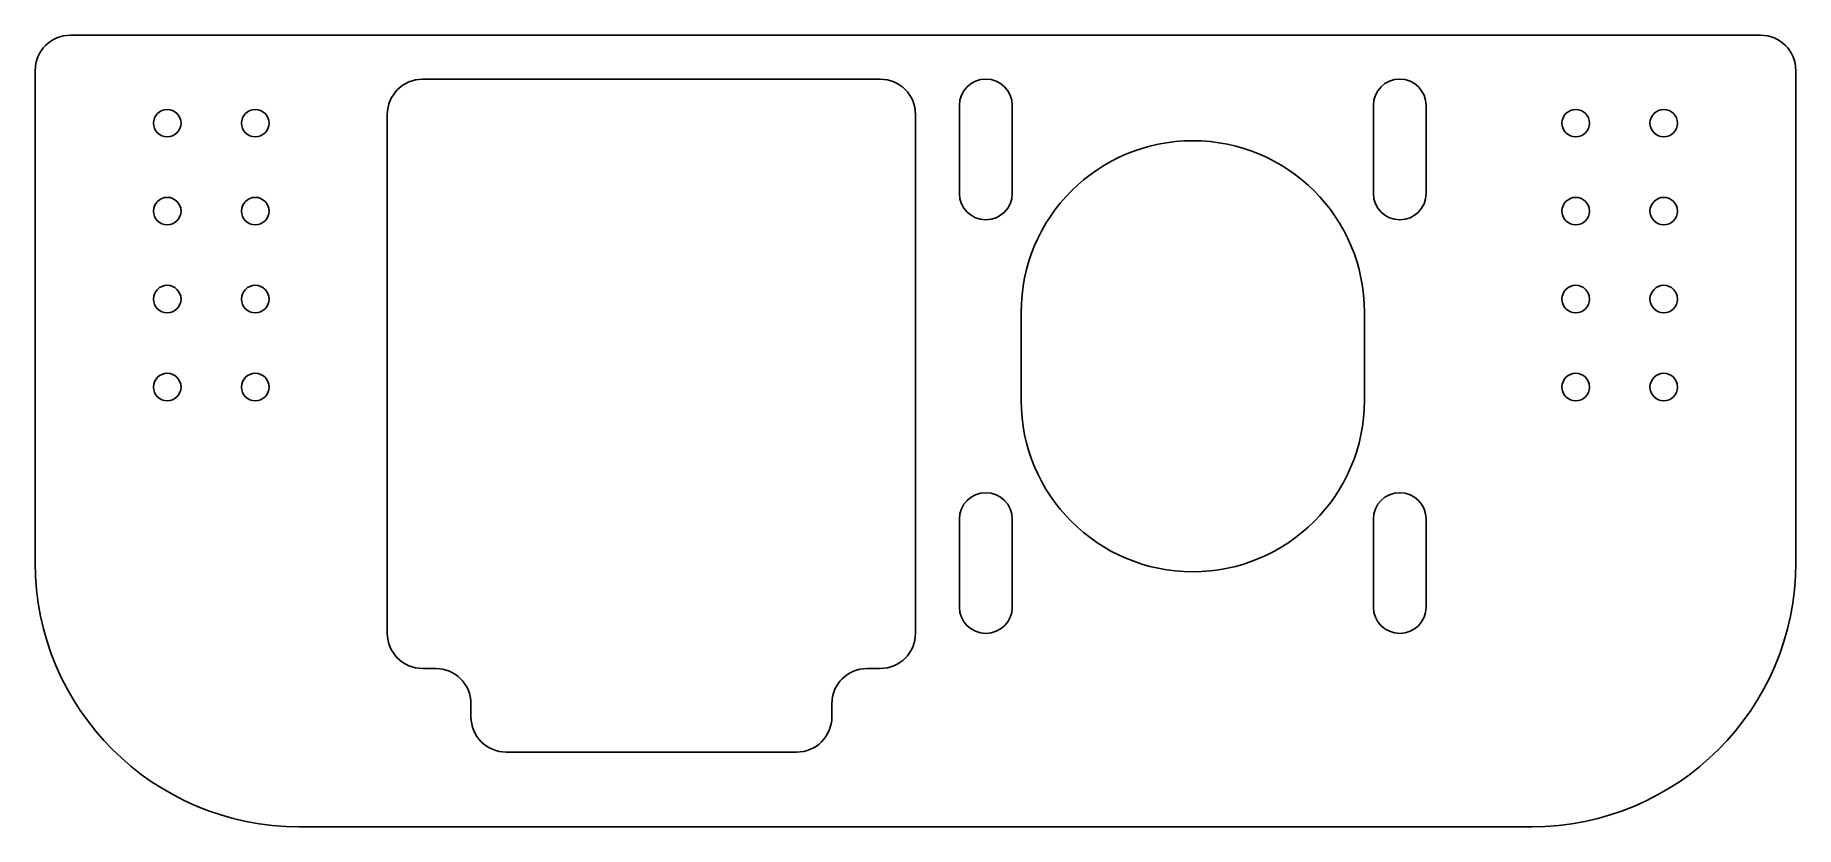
# Model space of a CAD drawing. Extents: x 0 to 200, y -90 to 0.
import ezdxf

# ---------------------------------------------------------------- set-up
doc = ezdxf.new("R2010")
doc.units = 0
doc.layers.add('b_Stepper_holder_frist_flour_V3_001_', color=7, linetype='CONTINUOUS')

msp = doc.modelspace()

# ---------------------------------------------------------------- linework, layer by layer
at = {"layer": 'b_Stepper_holder_frist_flour_V3_001_'}
for p, q in [((4, 0), (196, 0)), ((4, 0), (4, 0, 5)), ((4, 0), (196, 0)), ((4, 0), (4, 0, 5)), ((4, 0, 5), (196, 0, 5)), ((4, 0, 5), (196, 0, 5)), ((196, 0), (196, 0, 5)), ((196, 0), (196, 0, 5)), ((0, -60), (0, -4)), ((0, -60), (0, -4)), ((0, -4), (0, -4, 5)), ((0, -60, 5), (0, -4, 5)), ((0, -4), (0, -4, 5)), ((0, -60, 5), (0, -4, 5)), ((200, -4), (200, -60)), ((200, -4), (200, -4, 5)), ((200, -4), (200, -60)), ((200, -4), (200, -4, 5)), ((200, -4, 5), (200, -60, 5)), ((200, -4, 5), (200, -60, 5)), ((44, -5), (96, -5)), ((44, -5), (44, -5, 5)), ((44, -5), (96, -5)), ((44, -5), (44, -5, 5)), ((44, -5, 5), (96, -5, 5)), ((44, -5, 5), (96, -5, 5)), ((96, -5), (96, -5, 5)), ((96, -5), (96, -5, 5)), ((104.989, -7.9887), (104.989, -17.9887)), ((104.989, -7.9887), (104.989, -7.9887, 5)), ((104.989, -7.9887), (104.989, -7.9887, 5)), ((104.989, -7.9887), (104.989, -17.9887)), ((104.989, -7.9887, 5), (104.989, -17.9887, 5)), ((104.989, -7.9887, 5), (104.989, -17.9887, 5)), ((110.989, -7.9887), (110.989, -17.9887)), ((110.989, -7.9887), (110.989, -7.9887, 5)), ((110.989, -7.9887), (110.989, -7.9887, 5)), ((110.989, -7.9887), (110.989, -17.9887)), ((110.989, -7.9887, 5), (110.989, -17.9887, 5)), ((110.989, -7.9887, 5), (110.989, -17.9887, 5)), ((152.011, -7.9887), (152.011, -17.9887)), ((152.011, -7.9887), (152.011, -7.9887, 5)), ((152.011, -7.9887), (152.011, -7.9887, 5)), ((152.011, -7.9887), (152.011, -17.9887)), ((152.011, -7.9887, 5), (152.011, -17.9887, 5)), ((152.011, -7.9887, 5), (152.011, -17.9887, 5)), ((158.011, -7.9887), (158.011, -17.9887)), ((158.011, -7.9887), (158.011, -7.9887, 5)), ((158.011, -7.9887), (158.011, -7.9887, 5)), ((158.011, -7.9887), (158.011, -17.9887)), ((158.011, -7.9887, 5), (158.011, -17.9887, 5)), ((158.011, -7.9887, 5), (158.011, -17.9887, 5)), ((16.5625, -10), (16.5625, -10, 5)), ((16.5625, -10), (16.5625, -10, 5)), ((26.5625, -10, 5), (26.5625, -10)), ((26.5625, -10, 5), (26.5625, -10)), ((40, -68), (40, -9)), ((40, -68), (40, -9)), ((40, -9), (40, -9, 5)), ((40, -68, 5), (40, -9, 5)), ((40, -9), (40, -9, 5)), ((40, -68, 5), (40, -9, 5)), ((100, -9), (100, -68)), ((100, -9), (100, -9, 5)), ((100, -9), (100, -68)), ((100, -9), (100, -9, 5)), ((100, -9, 5), (100, -68, 5)), ((100, -9, 5), (100, -68, 5)), ((176.563, -10, 5), (176.563, -10)), ((176.563, -10, 5), (176.563, -10)), ((186.563, -10), (186.563, -10, 5)), ((186.563, -10), (186.563, -10, 5)), ((104.989, -17.9887), (104.989, -17.9887, 5)), ((104.989, -17.9887), (104.989, -17.9887, 5)), ((110.989, -17.9887), (110.989, -17.9887, 5)), ((110.989, -17.9887), (110.989, -17.9887, 5)), ((152.011, -17.9887), (152.011, -17.9887, 5)), ((152.011, -17.9887), (152.011, -17.9887, 5)), ((158.011, -17.9887), (158.011, -17.9887, 5)), ((158.011, -17.9887), (158.011, -17.9887, 5)), ((16.5625, -20, 5), (16.5625, -20)), ((16.5625, -20, 5), (16.5625, -20)), ((26.5625, -20), (26.5625, -20, 5)), ((26.5625, -20), (26.5625, -20, 5)), ((176.563, -20), (176.563, -20, 5)), ((176.563, -20), (176.563, -20, 5)), ((186.563, -20, 5), (186.563, -20)), ((186.563, -20, 5), (186.563, -20)), ((16.5625, -30), (16.5625, -30, 5)), ((16.5625, -30), (16.5625, -30, 5)), ((26.5625, -30, 5), (26.5625, -30)), ((26.5625, -30, 5), (26.5625, -30)), ((176.563, -30, 5), (176.563, -30)), ((176.563, -30, 5), (176.563, -30)), ((186.563, -30), (186.563, -30, 5)), ((186.563, -30), (186.563, -30, 5)), ((112, -31.5), (112, -41.5)), ((112, -31.5), (112, -31.5, 5)), ((112, -31.5), (112, -31.5, 5)), ((112, -31.5), (112, -41.5)), ((112, -31.5, 5), (112, -41.5, 5)), ((112, -31.5, 5), (112, -41.5, 5)), ((151, -31.5), (151, -41.5)), ((151, -31.5), (151, -31.5, 5)), ((151, -31.5), (151, -31.5, 5)), ((151, -31.5), (151, -41.5)), ((151, -31.5, 5), (151, -41.5, 5)), ((151, -31.5, 5), (151, -41.5, 5)), ((16.5625, -40, 5), (16.5625, -40)), ((16.5625, -40, 5), (16.5625, -40)), ((26.5625, -40), (26.5625, -40, 5)), ((26.5625, -40), (26.5625, -40, 5)), ((176.563, -40), (176.563, -40, 5)), ((176.563, -40), (176.563, -40, 5)), ((186.563, -40, 5), (186.563, -40)), ((186.563, -40, 5), (186.563, -40)), ((112, -41.5), (112, -41.5, 5)), ((112, -41.5), (112, -41.5, 5)), ((151, -41.5), (151, -41.5, 5)), ((151, -41.5), (151, -41.5, 5)), ((104.989, -55.0113), (104.989, -65.0113)), ((104.989, -55.0113), (104.989, -55.0113, 5)), ((104.989, -55.0113), (104.989, -55.0113, 5)), ((104.989, -55.0113), (104.989, -65.0113)), ((104.989, -55.0113, 5), (104.989, -65.0113, 5)), ((104.989, -55.0113, 5), (104.989, -65.0113, 5)), ((110.989, -55.0113), (110.989, -65.0113)), ((110.989, -55.0113), (110.989, -55.0113, 5)), ((110.989, -55.0113), (110.989, -55.0113, 5)), ((110.989, -55.0113), (110.989, -65.0113)), ((110.989, -55.0113, 5), (110.989, -65.0113, 5)), ((110.989, -55.0113, 5), (110.989, -65.0113, 5)), ((152.011, -55.0113), (152.011, -65.0113)), ((152.011, -55.0113), (152.011, -55.0113, 5)), ((152.011, -55.0113), (152.011, -55.0113, 5)), ((152.011, -55.0113), (152.011, -65.0113)), ((152.011, -55.0113, 5), (152.011, -65.0113, 5)), ((152.011, -55.0113, 5), (152.011, -65.0113, 5)), ((158.011, -55.0113), (158.011, -65.0113)), ((158.011, -55.0113), (158.011, -55.0113, 5)), ((158.011, -55.0113), (158.011, -55.0113, 5)), ((158.011, -55.0113), (158.011, -65.0113)), ((158.011, -55.0113, 5), (158.011, -65.0113, 5)), ((158.011, -55.0113, 5), (158.011, -65.0113, 5)), ((0, -60), (0, -60, 5)), ((0, -60), (0, -60, 5)), ((200, -60), (200, -60, 5)), ((200, -60), (200, -60, 5)), ((104.989, -65.0113), (104.989, -65.0113, 5)), ((104.989, -65.0113), (104.989, -65.0113, 5)), ((110.989, -65.0113), (110.989, -65.0113, 5)), ((110.989, -65.0113), (110.989, -65.0113, 5)), ((152.011, -65.0113), (152.011, -65.0113, 5)), ((152.011, -65.0113), (152.011, -65.0113, 5)), ((158.011, -65.0113), (158.011, -65.0113, 5)), ((158.011, -65.0113), (158.011, -65.0113, 5)), ((40, -68), (40, -68, 5)), ((40, -68), (40, -68, 5)), ((100, -68), (100, -68, 5)), ((100, -68), (100, -68, 5)), ((45.5, -72), (44, -72)), ((44, -72), (44, -72, 5)), ((45.5, -72), (44, -72)), ((44, -72), (44, -72, 5)), ((45.5, -72, 5), (44, -72, 5)), ((45.5, -72, 5), (44, -72, 5)), ((45.5, -72, 5), (45.5, -72)), ((45.5, -72, 5), (45.5, -72)), ((96, -72), (94.5, -72)), ((96, -72), (94.5, -72)), ((94.5, -72, 5), (94.5, -72)), ((96, -72, 5), (94.5, -72, 5)), ((94.5, -72, 5), (94.5, -72)), ((96, -72, 5), (94.5, -72, 5)), ((96, -72), (96, -72, 5)), ((96, -72), (96, -72, 5)), ((49.5, -76), (49.5, -77.5)), ((49.5, -76, 5), (49.5, -76)), ((49.5, -77.5, 5), (49.5, -76, 5)), ((49.5, -76, 5), (49.5, -76)), ((49.5, -76), (49.5, -77.5)), ((49.5, -77.5, 5), (49.5, -76, 5)), ((90.5, -77.5), (90.5, -76)), ((90.5, -76, 5), (90.5, -76)), ((90.5, -76, 5), (90.5, -77.5, 5)), ((90.5, -76, 5), (90.5, -76)), ((90.5, -77.5), (90.5, -76)), ((90.5, -76, 5), (90.5, -77.5, 5)), ((49.5, -77.5, 5), (49.5, -77.5)), ((49.5, -77.5, 5), (49.5, -77.5)), ((90.5, -77.5, 5), (90.5, -77.5)), ((90.5, -77.5, 5), (90.5, -77.5)), ((53.5, -81.5), (86.5, -81.5)), ((53.5, -81.5, 5), (53.5, -81.5)), ((86.5, -81.5, 5), (53.5, -81.5, 5)), ((53.5, -81.5, 5), (53.5, -81.5)), ((53.5, -81.5), (86.5, -81.5)), ((86.5, -81.5, 5), (53.5, -81.5, 5)), ((86.5, -81.5, 5), (86.5, -81.5)), ((86.5, -81.5, 5), (86.5, -81.5)), ((170, -90), (30, -90)), ((30, -90), (30, -90, 5)), ((170, -90), (30, -90)), ((30, -90), (30, -90, 5)), ((170, -90, 5), (30, -90, 5)), ((170, -90, 5), (30, -90, 5)), ((170, -90), (170, -90, 5)), ((170, -90), (170, -90, 5))]:
    msp.add_line(p, q, dxfattribs=at)
for centre in [(15, -10), (15, -10), (15, -10), (15, -10), (25, -10), (25, -10), (25, -10), (25, -10), (175, -10), (175, -10), (175, -10), (175, -10), (185, -10), (185, -10), (185, -10), (185, -10), (15, -20), (15, -20), (15, -20), (15, -20), (25, -20), (25, -20), (25, -20), (25, -20), (175, -20), (175, -20), (175, -20), (175, -20), (185, -20), (185, -20), (185, -20), (185, -20), (15, -30), (15, -30), (15, -30), (15, -30), (25, -30), (25, -30), (25, -30), (25, -30), (175, -30), (175, -30), (175, -30), (175, -30), (185, -30), (185, -30), (185, -30), (185, -30), (15, -40), (15, -40), (15, -40), (15, -40), (25, -40), (25, -40), (25, -40), (25, -40), (175, -40), (175, -40), (175, -40), (175, -40), (185, -40), (185, -40), (185, -40), (185, -40)]:
    msp.add_circle(centre, 1.5625, dxfattribs=at)
for centre, radius, start, end in [((4, -4), 4, 90, 180), ((4, -4), 4, 90, 180), ((4, -4, 5), 4, 90, 180), ((4, -4, 5), 4, 90, 180), ((196, -4), 4, 0, 90), ((196, -4), 4, 0, 90), ((196, -4, 5), 4, 0, 90), ((196, -4, 5), 4, 0, 90), ((44, -9), 4, 90, 180), ((44, -9), 4, 90, 180), ((44, -9, 5), 4, 90, 180), ((44, -9, 5), 4, 90, 180), ((96, -9), 4, 0, 90), ((96, -9), 4, 0, 90), ((96, -9, 5), 4, 0, 90), ((96, -9, 5), 4, 0, 90), ((107.989, -7.9887), 3, 0, 180), ((107.989, -7.9887), 3, 0, 180), ((107.989, -7.9887, 5), 3, 0, 180), ((107.989, -7.9887, 5), 3, 0, 180), ((155.011, -7.9887), 3, 0, 180), ((155.011, -7.9887), 3, 0, 180), ((155.011, -7.9887, 5), 3, 0, 180), ((155.011, -7.9887, 5), 3, 0, 180), ((131.5, -31.5), 19.5, 0, 180), ((131.5, -31.5), 19.5, 0, 180), ((131.5, -31.5, 5), 19.5, 0, 180), ((131.5, -31.5, 5), 19.5, 0, 180), ((107.989, -17.9887), 3, -180, 0), ((107.989, -17.9887), 3, -180, 0), ((107.989, -17.9887, 5), 3, -180, 0), ((107.989, -17.9887, 5), 3, -180, 0), ((155.011, -17.9887), 3, 180, 0), ((155.011, -17.9887), 3, 180, 0), ((155.011, -17.9887, 5), 3, 180, 0), ((155.011, -17.9887, 5), 3, 180, 0), ((131.5, -41.5), 19.5, 180, 0), ((131.5, -41.5), 19.5, 180, 0), ((131.5, -41.5, 5), 19.5, 180, 0), ((131.5, -41.5, 5), 19.5, 180, 0), ((107.989, -55.0113), 3, 0, 180), ((107.989, -55.0113), 3, 0, 180), ((107.989, -55.0113, 5), 3, 0, 180), ((107.989, -55.0113, 5), 3, 0, 180), ((155.011, -55.0113), 3, 0, 180), ((155.011, -55.0113), 3, 0, 180), ((155.011, -55.0113, 5), 3, 0, 180), ((155.011, -55.0113, 5), 3, 0, 180), ((30, -60), 30, 180, -90), ((30, -60), 30, 180, -90), ((30, -60, 5), 30, 180, -90), ((30, -60, 5), 30, 180, -90), ((170, -60), 30, -90, 0), ((170, -60), 30, -90, 0), ((170, -60, 5), 30, -90, 0), ((170, -60, 5), 30, -90, 0), ((107.989, -65.0113), 3, 180, 0), ((107.989, -65.0113), 3, 180, 0), ((107.989, -65.0113, 5), 3, 180, 0), ((107.989, -65.0113, 5), 3, 180, 0), ((155.011, -65.0113), 3, 180, 0), ((155.011, -65.0113), 3, 180, 0), ((155.011, -65.0113, 5), 3, 180, 0), ((155.011, -65.0113, 5), 3, 180, 0), ((44, -68), 4, 180, -90), ((44, -68), 4, 180, -90), ((44, -68, 5), 4, 180, -90), ((44, -68, 5), 4, 180, -90), ((96, -68), 4, -90, 0), ((96, -68), 4, -90, 0), ((96, -68, 5), 4, -90, 0), ((96, -68, 5), 4, -90, 0), ((45.5, -76), 4, 0, 90), ((45.5, -76, 5), 4, 0, 90), ((45.5, -76), 4, 0, 90), ((45.5, -76, 5), 4, 0, 90), ((94.5, -76), 4, 90, 180), ((94.5, -76, 5), 4, 90, 180), ((94.5, -76), 4, 90, 180), ((94.5, -76, 5), 4, 90, 180), ((53.5, -77.5), 4, 180, -90), ((53.5, -77.5, 5), 4, 180, -90), ((53.5, -77.5), 4, 180, -90), ((53.5, -77.5, 5), 4, 180, -90), ((86.5, -77.5), 4, -90, 0), ((86.5, -77.5, 5), 4, -90, 0), ((86.5, -77.5), 4, -90, 0), ((86.5, -77.5, 5), 4, -90, 0)]:
    msp.add_arc(centre, radius, start, end, dxfattribs=at)

doc.saveas('drawing.dxf')
